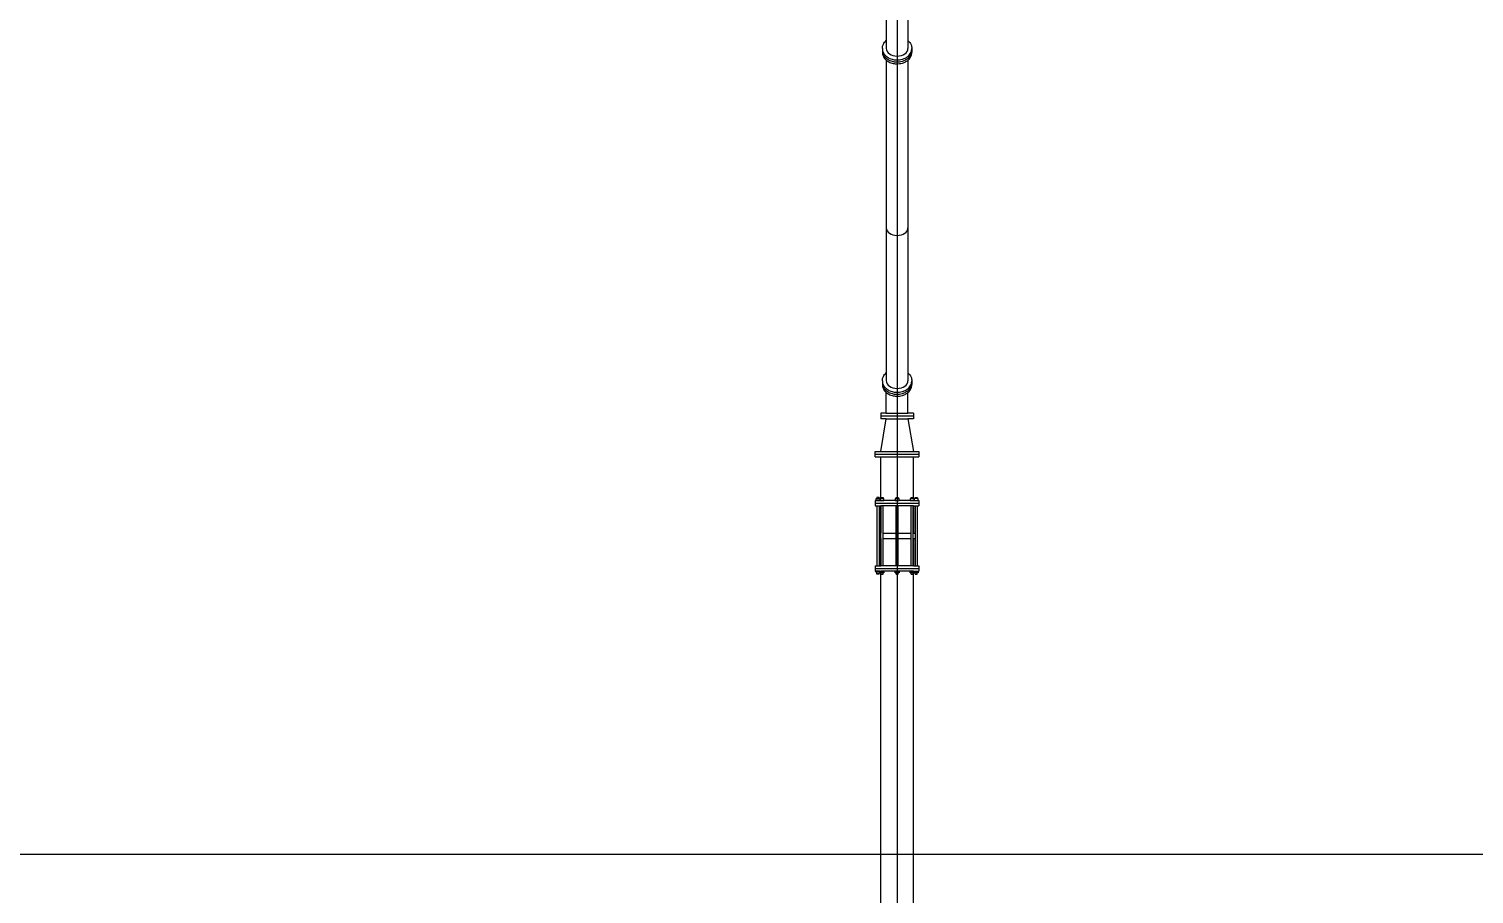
# Model space of a CAD drawing. Header units: inches. Extents: x 72602 to 350810, y -122122 to 43597.
# Drawn here: x 323778 to 330412, y -19586 to -15612 of the extents above; entities that cross this region are included whole.
import ezdxf

# ---------------------------------------------------------------- set-up
doc = ezdxf.new("R2010")
doc.units = ezdxf.units.IN
doc.header["$MEASUREMENT"] = 0
doc.layers.add('M-X-BKGD', color=8, linetype='Continuous')

msp = doc.modelspace()

# ---------------------------------------------------------------- linework, layer by layer
at = {"layer": 'M-X-BKGD', "ltscale": 5}
for p, q in [((327763.5, -10827.1), (327763.5, -21571.5)), ((327763.5, -10827.1), (327763.5, -21571.5)), ((327713.5, -15552.7), (327713.5, -15702)), ((327713.5, -15552.7), (327713.5, -15702)), ((327813.5, -15552.7), (327813.5, -15702)), ((327813.5, -15552.7), (327813.5, -15702)), ((327695.8, -15702), (327695.8, -15719.7)), ((327695.8, -15702), (327695.8, -15719.7)), ((327831.1, -15702), (327831.1, -15719.7)), ((327831.1, -15702), (327831.1, -15719.7)), ((327713.5, -15755.7), (327713.5, -16525.5)), ((327713.5, -15755.7), (327713.5, -16525.5)), ((327813.5, -15755.7), (327813.5, -16525.5)), ((327813.5, -15755.7), (327813.5, -16525.5)), ((327713.5, -16525.5), (327713.5, -17228.3)), ((327713.5, -16525.5), (327713.5, -17228.3)), ((327813.5, -16525.5), (327813.5, -17228.3)), ((327813.5, -16525.5), (327813.5, -17228.3)), ((327695.8, -17228.3), (327695.8, -17246)), ((327695.8, -17228.3), (327695.8, -17246)), ((327831.1, -17228.3), (327831.1, -17246)), ((327831.1, -17228.3), (327831.1, -17246)), ((327713.5, -17377.7), (327713.5, -17282)), ((327713.5, -17377.7), (327713.5, -17282)), ((327813.5, -17377.7), (327813.5, -17282)), ((327813.5, -17377.7), (327813.5, -17282)), ((327688.5, -17377.7), (327688.5, -17402.7)), ((327713.5, -17377.7), (327688.5, -17377.7)), ((327688.5, -17377.7), (327688.5, -17402.7)), ((327713.5, -17377.7), (327688.5, -17377.7)), ((327713.5, -17377.7), (327813.5, -17377.7)), ((327713.5, -17377.7), (327813.5, -17377.7)), ((327838.5, -17377.7), (327813.5, -17377.7)), ((327838.5, -17377.7), (327813.5, -17377.7)), ((327838.5, -17377.7), (327838.5, -17402.7)), ((327838.5, -17377.7), (327838.5, -17402.7)), ((327838.5, -17390.2), (327688.5, -17390.2)), ((327838.5, -17390.2), (327688.5, -17390.2)), ((327713.5, -17402.7), (327688.5, -17402.7)), ((327688.5, -17552.7), (327713.5, -17402.7)), ((327713.5, -17402.7), (327688.5, -17402.7)), ((327688.5, -17552.7), (327713.5, -17402.7)), ((327713.5, -17402.7), (327813.5, -17402.7)), ((327713.5, -17402.7), (327813.5, -17402.7)), ((327838.5, -17402.7), (327813.5, -17402.7)), ((327813.5, -17402.7), (327838.5, -17552.7)), ((327838.5, -17402.7), (327813.5, -17402.7)), ((327813.5, -17402.7), (327838.5, -17552.7)), ((327663.5, -17552.7), (327688.5, -17552.7)), ((327663.5, -17577.7), (327663.5, -17552.7)), ((327663.5, -17552.7), (327688.5, -17552.7)), ((327663.5, -17577.7), (327663.5, -17552.7)), ((327663.5, -17565.2), (327863.5, -17565.2)), ((327663.5, -17565.2), (327863.5, -17565.2)), ((327663.5, -17577.7), (327863.5, -17577.7)), ((327663.5, -17577.7), (327863.5, -17577.7)), ((327688.5, -17552.7), (327838.5, -17552.7)), ((327688.5, -17552.7), (327838.5, -17552.7)), ((327688.5, -17769.7), (327688.5, -17577.7)), ((327688.5, -17769.7), (327688.5, -17577.7)), ((327838.5, -17552.7), (327863.5, -17552.7)), ((327838.5, -17552.7), (327863.5, -17552.7)), ((327838.5, -17769.7), (327838.5, -17577.7)), ((327838.5, -17769.7), (327838.5, -17577.7)), ((327863.5, -17552.7), (327863.5, -17577.7)), ((327863.5, -17552.7), (327863.5, -17577.7)), ((327663.5, -17777.7), (327688.5, -17777.7)), ((327663.5, -17777.7), (327663.5, -17802.7)), ((327663.5, -17777.7), (327688.5, -17777.7)), ((327663.5, -17777.7), (327663.5, -17802.7)), ((327671, -17763.7), (327671, -17769.7)), ((327681, -17763.7), (327671, -17763.7)), ((327671, -17763.7), (327671, -17769.7)), ((327681, -17763.7), (327671, -17763.7)), ((327681, -17763.7), (327681, -17769.7)), ((327681, -17763.7), (327681, -17769.7)), ((327838.5, -17777.7), (327688.5, -17777.7)), ((327838.5, -17777.7), (327688.5, -17777.7)), ((327689.3, -17763.7), (327689.3, -17769.7)), ((327689.3, -17763.7), (327699.3, -17763.7)), ((327689.3, -17763.7), (327689.3, -17769.7)), ((327689.3, -17763.7), (327699.3, -17763.7)), ((327699.3, -17763.7), (327699.3, -17769.7)), ((327699.3, -17763.7), (327699.3, -17769.7)), ((327758.5, -17763.7), (327758.5, -17769.7)), ((327758.5, -17763.7), (327768.5, -17763.7)), ((327758.5, -17763.7), (327758.5, -17769.7)), ((327758.5, -17763.7), (327768.5, -17763.7)), ((327768.5, -17763.7), (327768.5, -17769.7)), ((327768.5, -17763.7), (327768.5, -17769.7)), ((327827.6, -17763.7), (327827.6, -17769.7)), ((327827.6, -17763.7), (327837.6, -17763.7)), ((327827.6, -17763.7), (327827.6, -17769.7)), ((327827.6, -17763.7), (327837.6, -17763.7)), ((327837.6, -17763.7), (327837.6, -17769.7)), ((327837.6, -17763.7), (327837.6, -17769.7)), ((327838.5, -17777.7), (327863.5, -17777.7)), ((327838.5, -17777.7), (327863.5, -17777.7)), ((327846, -17763.7), (327846, -17769.7)), ((327846, -17763.7), (327856, -17763.7)), ((327846, -17763.7), (327846, -17769.7)), ((327846, -17763.7), (327856, -17763.7)), ((327856, -17763.7), (327856, -17769.7)), ((327856, -17763.7), (327856, -17769.7)), ((327863.5, -17777.7), (327863.5, -17802.7)), ((327863.5, -17777.7), (327863.5, -17802.7)), ((327663.5, -17790.2), (327863.5, -17790.2)), ((327663.5, -17790.2), (327863.5, -17790.2)), ((327663.5, -17802.7), (327688.5, -17802.7)), ((327663.5, -17802.7), (327688.5, -17802.7)), ((327671, -17802.7), (327671, -18077.7)), ((327671, -17802.7), (327671, -18077.7)), ((327681, -17802.7), (327681, -18077.7)), ((327681, -17802.7), (327681, -18077.7)), ((327838.5, -17802.7), (327688.5, -17802.7)), ((327688.5, -17802.7), (327688.5, -17927.7)), ((327838.5, -17802.7), (327688.5, -17802.7)), ((327688.5, -17802.7), (327688.5, -17927.7)), ((327689.3, -18077.7), (327689.3, -17802.7)), ((327689.3, -18077.7), (327689.3, -17802.7)), ((327699.3, -18077.7), (327699.3, -17802.7)), ((327699.3, -18077.7), (327699.3, -17802.7)), ((327758.5, -18077.7), (327758.5, -17802.7)), ((327758.5, -18077.7), (327758.5, -17802.7)), ((327768.5, -18077.7), (327768.5, -17802.7)), ((327768.5, -18077.7), (327768.5, -17802.7)), ((327827.6, -18077.7), (327827.6, -17802.7)), ((327827.6, -18077.7), (327827.6, -17802.7)), ((327837.6, -18077.7), (327837.6, -17802.7)), ((327837.6, -18077.7), (327837.6, -17802.7)), ((327838.5, -17802.7), (327863.5, -17802.7)), ((327838.5, -17802.7), (327838.5, -17927.7)), ((327838.5, -17802.7), (327863.5, -17802.7)), ((327838.5, -17802.7), (327838.5, -17927.7)), ((327846, -17802.7), (327846, -18077.7)), ((327846, -17802.7), (327846, -18077.7)), ((327856, -17802.7), (327856, -18077.7)), ((327856, -17802.7), (327856, -18077.7)), ((327681, -17927.7), (327689.3, -17927.7)), ((327681, -17927.7), (327689.3, -17927.7)), ((327681, -17952.7), (327689.3, -17952.7)), ((327681, -17952.7), (327689.3, -17952.7)), ((327688.5, -17952.7), (327688.5, -18077.7)), ((327688.5, -17952.7), (327688.5, -18077.7)), ((327699.3, -17927.7), (327827.6, -17927.7)), ((327699.3, -17927.7), (327827.6, -17927.7)), ((327699.3, -17952.7), (327827.6, -17952.7)), ((327699.3, -17952.7), (327827.6, -17952.7)), ((327837.6, -17927.7), (327846, -17927.7)), ((327837.6, -17927.7), (327846, -17927.7)), ((327837.6, -17952.7), (327846, -17952.7)), ((327837.6, -17952.7), (327846, -17952.7)), ((327838.5, -17952.7), (327838.5, -18077.7)), ((327838.5, -17952.7), (327838.5, -18077.7)), ((327663.5, -18077.7), (327688.5, -18077.7)), ((327663.5, -18077.7), (327663.5, -18102.7)), ((327663.5, -18077.7), (327688.5, -18077.7)), ((327663.5, -18077.7), (327663.5, -18102.7)), ((327663.5, -18090.2), (327863.5, -18090.2)), ((327663.5, -18090.2), (327863.5, -18090.2)), ((327663.5, -18102.7), (327688.5, -18102.7)), ((327663.5, -18102.7), (327688.5, -18102.7)), ((327838.5, -18077.7), (327688.5, -18077.7)), ((327838.5, -18077.7), (327688.5, -18077.7)), ((327838.5, -18102.7), (327688.5, -18102.7)), ((327838.5, -18102.7), (327688.5, -18102.7)), ((327838.5, -18077.7), (327863.5, -18077.7)), ((327838.5, -18077.7), (327863.5, -18077.7)), ((327838.5, -18102.7), (327863.5, -18102.7)), ((327838.5, -18102.7), (327863.5, -18102.7)), ((327863.5, -18077.7), (327863.5, -18102.7)), ((327863.5, -18077.7), (327863.5, -18102.7)), ((327671, -18116.7), (327671, -18110.7)), ((327671, -18116.7), (327671, -18110.7)), ((327681, -18116.7), (327671, -18116.7)), ((327681, -18116.7), (327671, -18116.7)), ((327681, -18116.7), (327681, -18110.7)), ((327681, -18116.7), (327681, -18110.7)), ((327689.3, -18116.7), (327689.3, -18110.7)), ((327689.3, -18116.7), (327689.3, -18110.7)), ((327689.3, -18116.7), (327699.3, -18116.7)), ((327689.3, -18116.7), (327699.3, -18116.7)), ((327699.3, -18116.7), (327699.3, -18110.7)), ((327699.3, -18116.7), (327699.3, -18110.7)), ((327758.5, -18116.7), (327758.5, -18110.7)), ((327758.5, -18116.7), (327758.5, -18110.7)), ((327758.5, -18116.7), (327768.5, -18116.7)), ((327758.5, -18116.7), (327768.5, -18116.7)), ((327768.5, -18116.7), (327768.5, -18110.7)), ((327768.5, -18116.7), (327768.5, -18110.7)), ((327827.6, -18116.7), (327827.6, -18110.7)), ((327827.6, -18116.7), (327827.6, -18110.7)), ((327827.6, -18116.7), (327837.6, -18116.7)), ((327827.6, -18116.7), (327837.6, -18116.7)), ((327837.6, -18116.7), (327837.6, -18110.7)), ((327837.6, -18116.7), (327837.6, -18110.7)), ((327846, -18116.7), (327846, -18110.7)), ((327846, -18116.7), (327846, -18110.7)), ((327846, -18116.7), (327856, -18116.7)), ((327846, -18116.7), (327856, -18116.7)), ((327856, -18116.7), (327856, -18110.7)), ((327856, -18116.7), (327856, -18110.7))]:
    msp.add_line(p, q, dxfattribs=at)
at = {"layer": 'M-X-BKGD'}
for p, q in [((327688.5, -21128.6), (327688.5, -18110.7)), ((327688.5, -21128.6), (327688.5, -18110.7)), ((327838.5, -21128.6), (327838.5, -18110.7)), ((327838.5, -21128.6), (327838.5, -18110.7)), ((253325.7, -19402.7), (337045.7, -19402.7)), ((253325.7, -19402.7), (337045.7, -19402.7))]:
    msp.add_line(p, q, dxfattribs=at)
at = {"layer": 'M-X-BKGD', "ltscale": 5}
for points in [[(327685, -17769.7), (327685, -17777.7), (327667, -17777.7), (327667, -17769.7)], [(327685, -17769.7), (327685, -17777.7), (327667, -17777.7), (327667, -17769.7)], [(327685.3, -17769.7), (327685.3, -17777.7), (327703.3, -17777.7), (327703.3, -17769.7)], [(327685.3, -17769.7), (327685.3, -17777.7), (327703.3, -17777.7), (327703.3, -17769.7)], [(327754.5, -17769.7), (327754.5, -17777.7), (327772.5, -17777.7), (327772.5, -17769.7)], [(327754.5, -17769.7), (327754.5, -17777.7), (327772.5, -17777.7), (327772.5, -17769.7)], [(327823.6, -17769.7), (327823.6, -17777.7), (327841.6, -17777.7), (327841.6, -17769.7)], [(327823.6, -17769.7), (327823.6, -17777.7), (327841.6, -17777.7), (327841.6, -17769.7)], [(327842, -17769.7), (327842, -17777.7), (327860, -17777.7), (327860, -17769.7)], [(327842, -17769.7), (327842, -17777.7), (327860, -17777.7), (327860, -17769.7)], [(327685, -18110.7), (327685, -18102.7), (327667, -18102.7), (327667, -18110.7)], [(327685, -18110.7), (327685, -18102.7), (327667, -18102.7), (327667, -18110.7)], [(327685.3, -18110.7), (327685.3, -18102.7), (327703.3, -18102.7), (327703.3, -18110.7)], [(327685.3, -18110.7), (327685.3, -18102.7), (327703.3, -18102.7), (327703.3, -18110.7)], [(327754.5, -18110.7), (327754.5, -18102.7), (327772.5, -18102.7), (327772.5, -18110.7)], [(327754.5, -18110.7), (327754.5, -18102.7), (327772.5, -18102.7), (327772.5, -18110.7)], [(327823.6, -18110.7), (327823.6, -18102.7), (327841.6, -18102.7), (327841.6, -18110.7)], [(327823.6, -18110.7), (327823.6, -18102.7), (327841.6, -18102.7), (327841.6, -18110.7)], [(327842, -18110.7), (327842, -18102.7), (327860, -18102.7), (327860, -18110.7)], [(327842, -18110.7), (327842, -18102.7), (327860, -18102.7), (327860, -18110.7)]]:
    msp.add_lwpolyline(points, close=True, dxfattribs=at)
for centre in [(327763.5, -15702), (327763.5, -15702), (327763.5, -16525.5), (327763.5, -16525.5), (327763.5, -17228.3), (327763.5, -17228.3)]:
    msp.add_ellipse(centre, major_axis=(50, 0), ratio=0.707107, start_param=3.141593, end_param=6.283185, dxfattribs=at)
for points, knots in [([(327695.8, -15702), (327695.8, -15699.7), (327696, -15697.4), (327696.7, -15692.8), (327697.3, -15690.6), (327698.7, -15686.2), (327699.6, -15684), (327702.2, -15678.9), (327704.1, -15676), (327708.4, -15670.7), (327710.8, -15668.3), (327713.5, -15666.1)], [0, 0, 0, 0, 0.1155048, 0.1155048, 0.2310096, 0.2310096, 0.3465144, 0.3465144, 0.5193655, 0.5193655, 0.6914054, 0.6914054, 0.6914054, 0.6914054]), ([(327695.8, -15702), (327695.8, -15699.7), (327696, -15697.4), (327696.7, -15692.8), (327697.3, -15690.6), (327698.7, -15686.2), (327699.6, -15684), (327702.2, -15678.9), (327704.1, -15676), (327708.4, -15670.7), (327710.8, -15668.3), (327713.5, -15666.1)], [0, 0, 0, 0, 0.1155048, 0.1155048, 0.2310096, 0.2310096, 0.3465144, 0.3465144, 0.5193655, 0.5193655, 0.6914054, 0.6914054, 0.6914054, 0.6914054]), ([(327695.8, -15702), (327695.8, -15704.4), (327696, -15706.7), (327696.7, -15711.3), (327697.3, -15713.5), (327698.7, -15717.9), (327699.6, -15720), (327702.2, -15725.1), (327704.1, -15728), (327708.5, -15733.4), (327710.9, -15735.8), (327716.1, -15740.3), (327718.9, -15742.3), (327727.6, -15747.5), (327733.8, -15750.1), (327746.8, -15753.8), (327753.6, -15754.8), (327769.8, -15755.3), (327779.2, -15754.2), (327793.6, -15749.9), (327798.9, -15747.6), (327807.8, -15742.5), (327811.4, -15739.9), (327817.4, -15734.4), (327819.9, -15731.7), (327824.3, -15725.7), (327826.2, -15722.5), (327828.8, -15716.3), (327829.7, -15713.4), (327830.8, -15707.6), (327831.1, -15704.8), (327831.1, -15702)], [0, 0, 0, 0, 0.115505, 0.115505, 0.23101, 0.23101, 0.346514, 0.346514, 0.519366, 0.519366, 0.692217, 0.692217, 0.865068, 0.865068, 1.193782, 1.193782, 1.522496, 1.522496, 1.971583, 1.971583, 2.254258, 2.254258, 2.478241, 2.478241, 2.664163, 2.664163, 2.850085, 2.850085, 3.002153, 3.002153, 3.141593, 3.141593, 3.141593, 3.141593]), ([(327695.8, -15702), (327695.8, -15704.4), (327696, -15706.7), (327696.7, -15711.3), (327697.3, -15713.5), (327698.7, -15717.9), (327699.6, -15720), (327702.2, -15725.1), (327704.1, -15728), (327708.5, -15733.4), (327710.9, -15735.8), (327716.1, -15740.3), (327718.9, -15742.3), (327727.6, -15747.5), (327733.8, -15750.1), (327746.8, -15753.8), (327753.6, -15754.8), (327769.8, -15755.3), (327779.2, -15754.2), (327793.6, -15749.9), (327798.9, -15747.6), (327807.8, -15742.5), (327811.4, -15739.9), (327817.4, -15734.4), (327819.9, -15731.7), (327824.3, -15725.7), (327826.2, -15722.5), (327828.8, -15716.3), (327829.7, -15713.4), (327830.8, -15707.6), (327831.1, -15704.8), (327831.1, -15702)], [0, 0, 0, 0, 0.115505, 0.115505, 0.23101, 0.23101, 0.346514, 0.346514, 0.519366, 0.519366, 0.692217, 0.692217, 0.865068, 0.865068, 1.193782, 1.193782, 1.522496, 1.522496, 1.971583, 1.971583, 2.254258, 2.254258, 2.478241, 2.478241, 2.664163, 2.664163, 2.850085, 2.850085, 3.002153, 3.002153, 3.141593, 3.141593, 3.141593, 3.141593]), ([(327695.8, -15710.9), (327695.8, -15713.2), (327696, -15715.5), (327696.7, -15720.1), (327697.3, -15722.4), (327698.7, -15726.7), (327699.6, -15728.9), (327702.2, -15734), (327704.1, -15736.9), (327708.5, -15742.2), (327710.9, -15744.7), (327716.1, -15749.1), (327718.9, -15751.1), (327727.6, -15756.3), (327733.8, -15758.9), (327746.8, -15762.6), (327753.6, -15763.6), (327769.8, -15764.2), (327779.2, -15763), (327793.6, -15758.7), (327798.9, -15756.4), (327807.8, -15751.4), (327811.4, -15748.7), (327817.4, -15743.3), (327819.9, -15740.5), (327824.3, -15734.6), (327826.2, -15731.4), (327828.8, -15725.1), (327829.7, -15722.2), (327830.8, -15716.5), (327831.1, -15713.7), (327831.1, -15710.9)], [0, 0, 0, 0, 0.115505, 0.115505, 0.23101, 0.23101, 0.346514, 0.346514, 0.519366, 0.519366, 0.692217, 0.692217, 0.865068, 0.865068, 1.193782, 1.193782, 1.522496, 1.522496, 1.971583, 1.971583, 2.254258, 2.254258, 2.478241, 2.478241, 2.664163, 2.664163, 2.850085, 2.850085, 3.002153, 3.002153, 3.141593, 3.141593, 3.141593, 3.141593]), ([(327695.8, -15710.9), (327695.8, -15713.2), (327696, -15715.5), (327696.7, -15720.1), (327697.3, -15722.4), (327698.7, -15726.7), (327699.6, -15728.9), (327702.2, -15734), (327704.1, -15736.9), (327708.5, -15742.2), (327710.9, -15744.7), (327716.1, -15749.1), (327718.9, -15751.1), (327727.6, -15756.3), (327733.8, -15758.9), (327746.8, -15762.6), (327753.6, -15763.6), (327769.8, -15764.2), (327779.2, -15763), (327793.6, -15758.7), (327798.9, -15756.4), (327807.8, -15751.4), (327811.4, -15748.7), (327817.4, -15743.3), (327819.9, -15740.5), (327824.3, -15734.6), (327826.2, -15731.4), (327828.8, -15725.1), (327829.7, -15722.2), (327830.8, -15716.5), (327831.1, -15713.7), (327831.1, -15710.9)], [0, 0, 0, 0, 0.115505, 0.115505, 0.23101, 0.23101, 0.346514, 0.346514, 0.519366, 0.519366, 0.692217, 0.692217, 0.865068, 0.865068, 1.193782, 1.193782, 1.522496, 1.522496, 1.971583, 1.971583, 2.254258, 2.254258, 2.478241, 2.478241, 2.664163, 2.664163, 2.850085, 2.850085, 3.002153, 3.002153, 3.141593, 3.141593, 3.141593, 3.141593]), ([(327695.8, -15719.7), (327695.8, -15722), (327696, -15724.4), (327696.7, -15728.9), (327697.3, -15731.2), (327698.7, -15735.6), (327699.6, -15737.7), (327702.2, -15742.8), (327704.1, -15745.7), (327708.5, -15751), (327710.9, -15753.5), (327716.1, -15758), (327718.9, -15760), (327727.6, -15765.2), (327733.8, -15767.8), (327746.8, -15771.4), (327753.6, -15772.5), (327769.8, -15773), (327779.2, -15771.8), (327793.6, -15767.5), (327798.9, -15765.3), (327807.8, -15760.2), (327811.4, -15757.6), (327817.4, -15752.1), (327819.9, -15749.4), (327824.3, -15743.4), (327826.2, -15740.2), (327828.8, -15734), (327829.7, -15731.1), (327830.8, -15725.3), (327831.1, -15722.5), (327831.1, -15719.7)], [0, 0, 0, 0, 0.115505, 0.115505, 0.23101, 0.23101, 0.346514, 0.346514, 0.519366, 0.519366, 0.692217, 0.692217, 0.865068, 0.865068, 1.193782, 1.193782, 1.522496, 1.522496, 1.971583, 1.971583, 2.254258, 2.254258, 2.478241, 2.478241, 2.664163, 2.664163, 2.850085, 2.850085, 3.002153, 3.002153, 3.141593, 3.141593, 3.141593, 3.141593]), ([(327695.8, -15719.7), (327695.8, -15722), (327696, -15724.4), (327696.7, -15728.9), (327697.3, -15731.2), (327698.7, -15735.6), (327699.6, -15737.7), (327702.2, -15742.8), (327704.1, -15745.7), (327708.5, -15751), (327710.9, -15753.5), (327716.1, -15758), (327718.9, -15760), (327727.6, -15765.2), (327733.8, -15767.8), (327746.8, -15771.4), (327753.6, -15772.5), (327769.8, -15773), (327779.2, -15771.8), (327793.6, -15767.5), (327798.9, -15765.3), (327807.8, -15760.2), (327811.4, -15757.6), (327817.4, -15752.1), (327819.9, -15749.4), (327824.3, -15743.4), (327826.2, -15740.2), (327828.8, -15734), (327829.7, -15731.1), (327830.8, -15725.3), (327831.1, -15722.5), (327831.1, -15719.7)], [0, 0, 0, 0, 0.115505, 0.115505, 0.23101, 0.23101, 0.346514, 0.346514, 0.519366, 0.519366, 0.692217, 0.692217, 0.865068, 0.865068, 1.193782, 1.193782, 1.522496, 1.522496, 1.971583, 1.971583, 2.254258, 2.254258, 2.478241, 2.478241, 2.664163, 2.664163, 2.850085, 2.850085, 3.002153, 3.002153, 3.141593, 3.141593, 3.141593, 3.141593]), ([(327813.5, -15666.1), (327813.9, -15666.4), (327814.3, -15666.8), (327817.4, -15669.6), (327819.9, -15672.4), (327824.3, -15678.3), (327826.2, -15681.6), (327828.8, -15687.8), (327829.7, -15690.7), (327830.8, -15696.4), (327831.1, -15699.2), (327831.1, -15702)], [2.4501854, 2.4501854, 2.4501854, 2.4501854, 2.4782407, 2.4782407, 2.664163, 2.664163, 2.8500853, 2.8500853, 3.0021534, 3.0021534, 3.1415927, 3.1415927, 3.1415927, 3.1415927]), ([(327813.5, -15666.1), (327813.9, -15666.4), (327814.3, -15666.8), (327817.4, -15669.6), (327819.9, -15672.4), (327824.3, -15678.3), (327826.2, -15681.6), (327828.8, -15687.8), (327829.7, -15690.7), (327830.8, -15696.4), (327831.1, -15699.2), (327831.1, -15702)], [2.4501854, 2.4501854, 2.4501854, 2.4501854, 2.4782407, 2.4782407, 2.664163, 2.664163, 2.8500853, 2.8500853, 3.0021534, 3.0021534, 3.1415927, 3.1415927, 3.1415927, 3.1415927]), ([(327695.8, -17228.3), (327695.8, -17226), (327696, -17223.6), (327696.7, -17219.1), (327697.3, -17216.8), (327698.7, -17212.4), (327699.6, -17210.3), (327702.2, -17205.2), (327704.1, -17202.3), (327708.4, -17197), (327710.8, -17194.5), (327713.5, -17192.3)], [0, 0, 0, 0, 0.1155048, 0.1155048, 0.2310096, 0.2310096, 0.3465144, 0.3465144, 0.5193655, 0.5193655, 0.6914054, 0.6914054, 0.6914054, 0.6914054]), ([(327695.8, -17228.3), (327695.8, -17226), (327696, -17223.6), (327696.7, -17219.1), (327697.3, -17216.8), (327698.7, -17212.4), (327699.6, -17210.3), (327702.2, -17205.2), (327704.1, -17202.3), (327708.4, -17197), (327710.8, -17194.5), (327713.5, -17192.3)], [0, 0, 0, 0, 0.1155048, 0.1155048, 0.2310096, 0.2310096, 0.3465144, 0.3465144, 0.5193655, 0.5193655, 0.6914054, 0.6914054, 0.6914054, 0.6914054]), ([(327695.8, -17228.3), (327695.8, -17230.6), (327696, -17232.9), (327696.7, -17237.5), (327697.3, -17239.8), (327698.7, -17244.2), (327699.6, -17246.3), (327702.2, -17251.4), (327704.1, -17254.3), (327708.5, -17259.6), (327710.9, -17262.1), (327716.1, -17266.5), (327718.9, -17268.6), (327727.6, -17273.8), (327733.8, -17276.4), (327746.8, -17280), (327753.6, -17281), (327769.8, -17281.6), (327779.2, -17280.4), (327793.6, -17276.1), (327798.9, -17273.9), (327807.8, -17268.8), (327811.4, -17266.2), (327817.4, -17260.7), (327819.9, -17258), (327824.3, -17252), (327826.2, -17248.8), (327828.8, -17242.6), (327829.7, -17239.6), (327830.8, -17233.9), (327831.1, -17231.1), (327831.1, -17228.3)], [0, 0, 0, 0, 0.115505, 0.115505, 0.23101, 0.23101, 0.346514, 0.346514, 0.519366, 0.519366, 0.692217, 0.692217, 0.865068, 0.865068, 1.193782, 1.193782, 1.522496, 1.522496, 1.971583, 1.971583, 2.254258, 2.254258, 2.478241, 2.478241, 2.664163, 2.664163, 2.850085, 2.850085, 3.002153, 3.002153, 3.141593, 3.141593, 3.141593, 3.141593]), ([(327695.8, -17228.3), (327695.8, -17230.6), (327696, -17232.9), (327696.7, -17237.5), (327697.3, -17239.8), (327698.7, -17244.2), (327699.6, -17246.3), (327702.2, -17251.4), (327704.1, -17254.3), (327708.5, -17259.6), (327710.9, -17262.1), (327716.1, -17266.5), (327718.9, -17268.6), (327727.6, -17273.8), (327733.8, -17276.4), (327746.8, -17280), (327753.6, -17281), (327769.8, -17281.6), (327779.2, -17280.4), (327793.6, -17276.1), (327798.9, -17273.9), (327807.8, -17268.8), (327811.4, -17266.2), (327817.4, -17260.7), (327819.9, -17258), (327824.3, -17252), (327826.2, -17248.8), (327828.8, -17242.6), (327829.7, -17239.6), (327830.8, -17233.9), (327831.1, -17231.1), (327831.1, -17228.3)], [0, 0, 0, 0, 0.115505, 0.115505, 0.23101, 0.23101, 0.346514, 0.346514, 0.519366, 0.519366, 0.692217, 0.692217, 0.865068, 0.865068, 1.193782, 1.193782, 1.522496, 1.522496, 1.971583, 1.971583, 2.254258, 2.254258, 2.478241, 2.478241, 2.664163, 2.664163, 2.850085, 2.850085, 3.002153, 3.002153, 3.141593, 3.141593, 3.141593, 3.141593]), ([(327695.8, -17237.1), (327695.8, -17239.5), (327696, -17241.8), (327696.7, -17246.4), (327697.3, -17248.6), (327698.7, -17253), (327699.6, -17255.1), (327702.2, -17260.2), (327704.1, -17263.1), (327708.5, -17268.5), (327710.9, -17270.9), (327716.1, -17275.4), (327718.9, -17277.4), (327727.6, -17282.6), (327733.8, -17285.2), (327746.8, -17288.8), (327753.6, -17289.9), (327769.8, -17290.4), (327779.2, -17289.3), (327793.6, -17285), (327798.9, -17282.7), (327807.8, -17277.6), (327811.4, -17275), (327817.4, -17269.5), (327819.9, -17266.8), (327824.3, -17260.8), (327826.2, -17257.6), (327828.8, -17251.4), (327829.7, -17248.5), (327830.8, -17242.7), (327831.1, -17239.9), (327831.1, -17237.1)], [0, 0, 0, 0, 0.115505, 0.115505, 0.23101, 0.23101, 0.346514, 0.346514, 0.519366, 0.519366, 0.692217, 0.692217, 0.865068, 0.865068, 1.193782, 1.193782, 1.522496, 1.522496, 1.971583, 1.971583, 2.254258, 2.254258, 2.478241, 2.478241, 2.664163, 2.664163, 2.850085, 2.850085, 3.002153, 3.002153, 3.141593, 3.141593, 3.141593, 3.141593]), ([(327695.8, -17237.1), (327695.8, -17239.5), (327696, -17241.8), (327696.7, -17246.4), (327697.3, -17248.6), (327698.7, -17253), (327699.6, -17255.1), (327702.2, -17260.2), (327704.1, -17263.1), (327708.5, -17268.5), (327710.9, -17270.9), (327716.1, -17275.4), (327718.9, -17277.4), (327727.6, -17282.6), (327733.8, -17285.2), (327746.8, -17288.8), (327753.6, -17289.9), (327769.8, -17290.4), (327779.2, -17289.3), (327793.6, -17285), (327798.9, -17282.7), (327807.8, -17277.6), (327811.4, -17275), (327817.4, -17269.5), (327819.9, -17266.8), (327824.3, -17260.8), (327826.2, -17257.6), (327828.8, -17251.4), (327829.7, -17248.5), (327830.8, -17242.7), (327831.1, -17239.9), (327831.1, -17237.1)], [0, 0, 0, 0, 0.115505, 0.115505, 0.23101, 0.23101, 0.346514, 0.346514, 0.519366, 0.519366, 0.692217, 0.692217, 0.865068, 0.865068, 1.193782, 1.193782, 1.522496, 1.522496, 1.971583, 1.971583, 2.254258, 2.254258, 2.478241, 2.478241, 2.664163, 2.664163, 2.850085, 2.850085, 3.002153, 3.002153, 3.141593, 3.141593, 3.141593, 3.141593]), ([(327695.8, -17246), (327695.8, -17248.3), (327696, -17250.6), (327696.7, -17255.2), (327697.3, -17257.5), (327698.7, -17261.8), (327699.6, -17264), (327702.2, -17269.1), (327704.1, -17272), (327708.5, -17277.3), (327710.9, -17279.8), (327716.1, -17284.2), (327718.9, -17286.2), (327727.6, -17291.4), (327733.8, -17294), (327746.8, -17297.7), (327753.6, -17298.7), (327769.8, -17299.3), (327779.2, -17298.1), (327793.6, -17293.8), (327798.9, -17291.5), (327807.8, -17286.5), (327811.4, -17283.8), (327817.4, -17278.4), (327819.9, -17275.6), (327824.3, -17269.7), (327826.2, -17266.5), (327828.8, -17260.2), (327829.7, -17257.3), (327830.8, -17251.6), (327831.1, -17248.8), (327831.1, -17246)], [0, 0, 0, 0, 0.115505, 0.115505, 0.23101, 0.23101, 0.346514, 0.346514, 0.519366, 0.519366, 0.692217, 0.692217, 0.865068, 0.865068, 1.193782, 1.193782, 1.522496, 1.522496, 1.971583, 1.971583, 2.254258, 2.254258, 2.478241, 2.478241, 2.664163, 2.664163, 2.850085, 2.850085, 3.002153, 3.002153, 3.141593, 3.141593, 3.141593, 3.141593]), ([(327695.8, -17246), (327695.8, -17248.3), (327696, -17250.6), (327696.7, -17255.2), (327697.3, -17257.5), (327698.7, -17261.8), (327699.6, -17264), (327702.2, -17269.1), (327704.1, -17272), (327708.5, -17277.3), (327710.9, -17279.8), (327716.1, -17284.2), (327718.9, -17286.2), (327727.6, -17291.4), (327733.8, -17294), (327746.8, -17297.7), (327753.6, -17298.7), (327769.8, -17299.3), (327779.2, -17298.1), (327793.6, -17293.8), (327798.9, -17291.5), (327807.8, -17286.5), (327811.4, -17283.8), (327817.4, -17278.4), (327819.9, -17275.6), (327824.3, -17269.7), (327826.2, -17266.5), (327828.8, -17260.2), (327829.7, -17257.3), (327830.8, -17251.6), (327831.1, -17248.8), (327831.1, -17246)], [0, 0, 0, 0, 0.115505, 0.115505, 0.23101, 0.23101, 0.346514, 0.346514, 0.519366, 0.519366, 0.692217, 0.692217, 0.865068, 0.865068, 1.193782, 1.193782, 1.522496, 1.522496, 1.971583, 1.971583, 2.254258, 2.254258, 2.478241, 2.478241, 2.664163, 2.664163, 2.850085, 2.850085, 3.002153, 3.002153, 3.141593, 3.141593, 3.141593, 3.141593]), ([(327813.5, -17192.3), (327813.9, -17192.7), (327814.3, -17193), (327817.4, -17195.9), (327819.9, -17198.6), (327824.3, -17204.6), (327826.2, -17207.8), (327828.8, -17214), (327829.7, -17216.9), (327830.8, -17222.7), (327831.1, -17225.5), (327831.1, -17228.3)], [2.4501854, 2.4501854, 2.4501854, 2.4501854, 2.4782407, 2.4782407, 2.664163, 2.664163, 2.8500853, 2.8500853, 3.0021534, 3.0021534, 3.1415927, 3.1415927, 3.1415927, 3.1415927]), ([(327813.5, -17192.3), (327813.9, -17192.7), (327814.3, -17193), (327817.4, -17195.9), (327819.9, -17198.6), (327824.3, -17204.6), (327826.2, -17207.8), (327828.8, -17214), (327829.7, -17216.9), (327830.8, -17222.7), (327831.1, -17225.5), (327831.1, -17228.3)], [2.4501854, 2.4501854, 2.4501854, 2.4501854, 2.4782407, 2.4782407, 2.664163, 2.664163, 2.8500853, 2.8500853, 3.0021534, 3.0021534, 3.1415927, 3.1415927, 3.1415927, 3.1415927])]:
    msp.add_open_spline(points, degree=3, knots=knots, dxfattribs=at)

doc.saveas('drawing.dxf')
